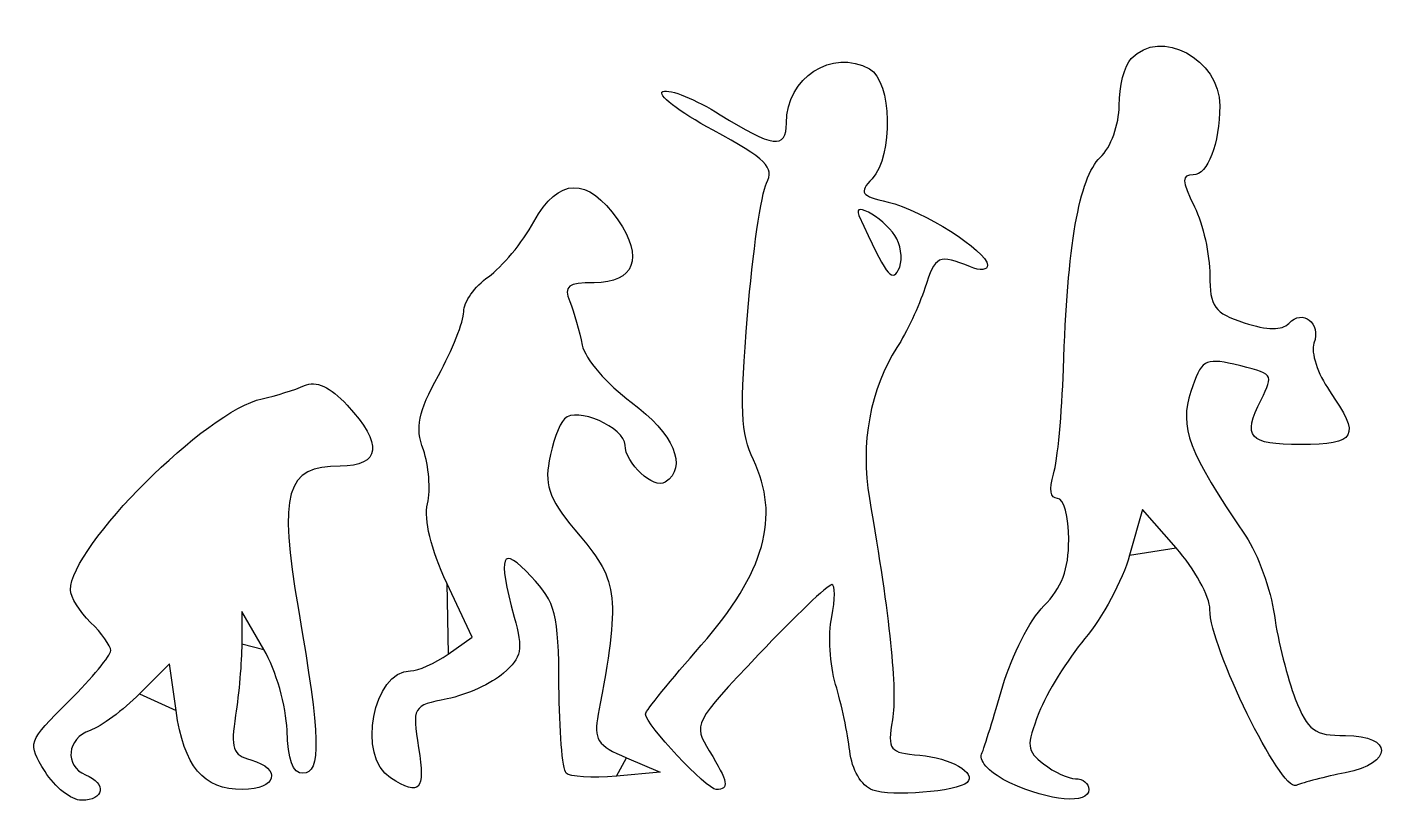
# Model space of a CAD drawing. Extents: x 103 to 457, y 620 to 821.
import ezdxf

# ---------------------------------------------------------------- set-up
doc = ezdxf.new("R2010")
doc.units = 0
doc.layers.add('Layer_1', color=7, linetype='CONTINUOUS')

msp = doc.modelspace()

# ---------------------------------------------------------------- linework, layer by layer
at = {"layer": 'Layer_1', "color": 7}
for points in [[(328.377352, 766.544241), (328.377352, 766.544241)], [(400.716672, 686.488404), (391.971176, 696.400804), (388.66716, 684.593044)], [(212.145832, 659.008924), (218.389552, 663.382084), (211.819312, 677.365228)], [(164.390672, 660.220228), (158.720024, 669.993052), (158.681544, 661.616348)], [(141.651032, 644.394572), (139.963408, 656.424548), (132.220312, 648.692604)], [(258.355896, 632.104876), (267.10268, 628.381452), (255.729376, 627.372684)], [(107.703648, 628.600772), (107.703624, 628.600772)], [(197.228984, 626.937068), (197.228984, 626.937068)], [(322.150168, 623.781868), (322.150208, 623.781868)], [(357.683768, 625.6357), (357.683768, 625.6357)]]:
    msp.add_lwpolyline(points, close=True, dxfattribs=at)
for points in [[(389.087784, 813.234676), (396.640592, 821.308336), (412.118752, 813.062738), (412.038616, 801.008205)], [(299.753896, 796.506036), (299.753896, 808.235189), (311.563848, 815.926249), (321.303728, 810.540052)], [(385.953264, 801.102382), (385.953264, 805.932269), (387.3638, 811.391801), (389.087784, 813.234676)], [(321.303728, 810.540052), (327.093432, 807.338319), (327.547792, 788.057918), (321.973944, 782.099693)], [(280.815144, 794.639022), (271.836608, 799.505164), (265.974792, 804.030806), (267.788872, 804.696005)], [(267.788872, 804.696005), (269.60296, 805.361205), (276.277216, 802.654161), (282.62056, 798.680352)], [(381.050456, 787.5778), (383.866328, 790.30187), (385.953264, 796.058765), (385.953264, 801.102382)], [(412.038616, 801.008205), (411.972936, 791.134162), (408.887976, 783.078544), (405.172288, 783.078544)], [(282.62056, 798.680352), (296.257536, 790.137429), (299.753896, 789.693721), (299.753896, 796.506036)], [(294.617264, 780.944726), (296.748672, 785.040077), (294.608944, 787.163172), (280.815144, 794.639022)], [(371.519344, 732.818324), (372.53404, 764.824663), (375.571832, 782.277806), (381.050456, 787.5778)], [(234.337488, 770.934125), (240.754888, 782.560883), (248.233464, 782.731165), (256.09692, 771.429576)], [(405.172288, 783.078544), (402.075096, 783.078544), (402.123368, 781.772792), (405.476944, 774.840502)], [(289.68608, 746.779492), (291.010864, 762.904649), (293.229896, 778.279002), (294.617264, 780.944726)], [(321.973944, 782.099693), (318.514064, 778.401216), (318.979296, 777.716931), (326.088528, 776.047803)], [(328.377352, 766.544241), (326.121608, 771.04979), (316.583592, 776.940866), (318.557216, 772.609563)], [(326.088528, 776.047803), (335.071912, 773.938656), (351.71552, 763.419674), (351.885352, 759.743868)], [(318.557216, 772.609563), (325.634432, 757.077948), (326.936408, 755.266428), (328.75784, 758.416804)], [(405.476944, 774.840502), (407.668808, 770.30958), (409.462168, 762.353111), (409.462168, 757.15946)], [(222.565304, 756.716868), (226.084528, 759.181764), (231.382008, 765.579535), (234.337488, 770.934125)], [(256.09692, 771.429576), (262.895032, 761.65914), (260.429312, 755.156196), (249.926536, 755.156196)], [(328.75784, 758.416804), (329.845072, 760.2973), (329.673848, 763.954645), (328.377352, 766.544241)], [(347.424736, 759.252692), (339.22488, 762.664062), (338.315368, 762.240721), (335.624352, 753.760084)], [(351.885352, 759.743868), (351.946152, 758.427772), (349.938888, 758.20674), (347.424736, 759.252692)], [(216.166712, 747.658508), (216.166712, 750.1757), (219.04608, 754.251964), (222.565304, 756.716868)], [(249.926536, 755.156196), (243.128592, 755.156196), (242.05688, 754.32182), (243.650208, 750.269788)], [(409.462168, 757.15946), (409.462168, 748.8431), (410.527568, 747.36694), (418.391872, 744.786868)], [(335.624352, 753.760084), (334.162432, 749.152892), (330.916424, 742.242116), (328.411, 738.402796)], [(209.632344, 731.162804), (213.226248, 737.718244), (216.166712, 745.141308), (216.166712, 747.658508)], [(243.650208, 750.269788), (244.706992, 747.58226), (246.153552, 742.5097), (246.864784, 738.997436)], [(429.918704, 744.633548), (433.529936, 748.49378), (438.299792, 744.735156), (436.423336, 739.50794)], [(291.198256, 709.311836), (287.953296, 716.056228), (287.692616, 722.515132), (289.68608, 746.779492)], [(418.391872, 744.786868), (424.31076, 742.845036), (428.197224, 742.79334), (429.918704, 744.633548)], [(246.864784, 738.997436), (247.576016, 735.485164), (253.302088, 728.828148), (259.589384, 724.20406)], [(328.411, 738.402796), (321.49268, 727.80114), (318.845704, 713.335532), (321.257912, 699.311508)], [(436.423336, 739.50794), (435.574248, 737.142668), (437.388744, 731.579508), (440.455552, 727.145372)], [(368.957344, 705.594036), (370.001296, 709.049428), (371.1542, 721.300356), (371.519344, 732.818324)], [(415.643968, 734.03862), (408.166592, 735.749412), (407.207976, 735.14094), (404.552568, 726.998348)], [(422.734304, 724.864332), (426.102848, 731.592556), (426.052984, 731.657068), (415.643968, 734.03862)], [(174.909968, 728.521988), (177.924264, 729.879452), (181.514384, 728.230644), (186.011392, 723.423516)], [(205.718464, 711.876132), (203.573784, 717.906068), (204.28444, 721.40798), (209.632344, 731.162804)], [(163.924696, 725.126044), (167.516336, 725.890364), (172.459712, 727.41854), (174.909968, 728.521988)], [(404.552568, 726.998348), (401.493824, 717.618884), (403.779048, 711.595316), (418.76404, 689.538692)], [(440.455552, 727.145372), (448.625736, 715.332532), (447.514416, 713.272684), (432.97108, 713.272684)], [(114.294784, 675.591332), (114.294784, 686.8881), (149.538992, 722.0647), (163.924696, 725.126044)], [(186.011392, 723.423516), (195.379864, 713.408988), (194.700872, 707.688212), (184.143784, 707.688212)], [(257.960328, 713.1331), (257.960328, 717.662876), (245.27896, 723.171564), (242.26584, 719.95066)], [(259.589384, 724.20406), (270.566176, 716.13102), (274.282752, 707.380564), (268.388688, 703.48662)], [(432.97108, 713.272684), (419.423288, 713.272684), (417.832648, 715.073868), (422.734304, 724.864332)], [(242.26584, 719.95066), (240.895096, 718.48538), (239.108976, 713.556268), (238.296688, 708.997076)], [(206.794008, 697.928404), (207.643728, 701.54742), (207.159728, 707.823892), (205.718464, 711.876132)], [(268.388688, 703.48662), (265.429904, 701.531884), (257.960328, 708.441412), (257.960328, 713.1331)], [(238.296688, 708.997076), (237.085224, 702.19734), (238.52368, 698.700436), (246.30092, 689.538692)], [(277.705424, 661.286628), (294.160736, 680.045916), (298.259664, 694.635284), (291.198256, 709.311836)], [(184.143784, 707.688212), (170.0536, 707.688212), (168.100608, 700.96786), (173.346568, 670.534348)], [(369.976008, 699.311508), (368.130224, 699.311508), (367.756192, 701.618332), (368.957344, 705.594036)], [(211.819312, 677.365228), (207.635704, 686.269012), (205.810264, 693.738564), (206.794008, 697.928404)], [(321.257912, 699.311508), (326.608072, 668.206868), (328.526592, 649.81274), (327.238912, 641.967708)], [(372.89276, 688.6293), (372.89276, 694.633116), (371.615336, 699.311508), (369.976008, 699.311508)], [(233.671584, 679.076444), (225.876224, 687.409388), (224.82624, 684.90506), (229.270152, 668.5785)], [(246.30092, 689.538692), (256.288128, 677.773564), (256.702304, 673.740036), (251.034064, 643.444396)], [(366.435408, 671.462364), (371.121416, 676.168236), (372.89276, 680.877364), (372.89276, 688.6293)], [(418.76404, 689.538692), (421.894096, 684.9315), (425.228, 675.698884), (426.17272, 669.021772)], [(388.66716, 684.593044), (386.849944, 678.098772), (381.642592, 668.3783), (377.095288, 662.99198)], [(409.462168, 670.517028), (409.462168, 673.849468), (405.526704, 681.036588), (400.716672, 686.488404)], [(240.854864, 650.754436), (240.740352, 669.517052), (240.043328, 672.2653), (233.671584, 679.076444)], [(311.500936, 676.973636), (310.550232, 676.973636), (302.064072, 668.854412), (292.6428, 658.930916)], [(311.510376, 668.606596), (312.455912, 673.208468), (312.45168, 676.973636), (311.500936, 676.973636)], [(119.518984, 667.200812), (116.645672, 669.980444), (114.294784, 673.75618), (114.294784, 675.591332)], [(173.346568, 670.534348), (179.087864, 637.22718), (179.337824, 628.109532), (174.509632, 628.109532)], [(355.831096, 650.73194), (358.111912, 658.567076), (362.88384, 667.895772), (366.435408, 671.462364)], [(431.785864, 624.980516), (427.828944, 623.357372), (409.462168, 660.822388), (409.462168, 670.517028)], [(426.17272, 669.021772), (427.117408, 662.344652), (429.561264, 652.606732), (431.603488, 647.381956)], [(124.743184, 659.888324), (124.743184, 661.130564), (122.392296, 664.42118), (119.518984, 667.200812)], [(229.270152, 668.5785), (231.580008, 660.092292), (231.216176, 658.200412), (226.471664, 654.026844)], [(312.510504, 651.155132), (311.014896, 656.151572), (310.56484, 664.004732), (311.510376, 668.606596)], [(377.095288, 662.99198), (372.547992, 657.60566), (367.183384, 648.955764), (365.17392, 643.76998)], [(113.933456, 646.851148), (119.878808, 652.779356), (124.743184, 658.646084), (124.743184, 659.888324)], [(158.681544, 661.616348), (158.660424, 657.009156), (157.942056, 648.709572), (157.085296, 643.17282)], [(170.394672, 639.278468), (170.211328, 645.421388), (167.509536, 654.84518), (164.390672, 660.220228)], [(202.41448, 654.635756), (204.33268, 654.635756), (208.711792, 656.603684), (212.145832, 659.008924)], [(263.25376, 643.46682), (263.27856, 644.234684), (269.781808, 652.253604), (277.705424, 661.286628)], [(292.6428, 658.930916), (275.672336, 641.055796), (275.553016, 640.823276), (279.797256, 633.899044)], [(197.228984, 626.937068), (188.459608, 632.396996), (192.622952, 654.635756), (202.41448, 654.635756)], [(226.471664, 654.026844), (223.472224, 651.388348), (216.909232, 648.405588), (211.887232, 647.398484)], [(132.220312, 648.692604), (127.961608, 644.440036), (122.186176, 640.183372), (119.386008, 639.233348)], [(242.668872, 628.169716), (241.740912, 629.162908), (240.924608, 639.326028), (240.854864, 650.754436)], [(316.1746, 633.902876), (315.654944, 638.39518), (314.006104, 646.1587), (312.510504, 651.155132)], [(350.344592, 633.086572), (351.08136, 634.956388), (353.550288, 642.896804), (355.831096, 650.73194)], [(107.703624, 628.600772), (103.123744, 636.07258), (103.12376, 636.07262), (113.933456, 646.851148)], [(158.887104, 623.92118), (148.688768, 623.92118), (143.690216, 629.858572), (141.651032, 644.394572)], [(211.887232, 647.398484), (202.923192, 645.600852), (202.787592, 645.369604), (204.46692, 634.744284)], [(431.603488, 647.381956), (434.838336, 639.105924), (436.511336, 637.882348), (444.592232, 637.882348)], [(157.085296, 643.17282), (155.750848, 634.54898), (156.3166, 632.885428), (161.0322, 631.567228)], [(251.034064, 643.444396), (249.795392, 636.823924), (250.752544, 635.341548), (258.355896, 632.104876)], [(281.601592, 623.92118), (279.095088, 623.92118), (263.170376, 640.885508), (263.25376, 643.46682)], [(327.238912, 641.967708), (325.94068, 634.058444), (326.4162, 633.441652), (334.307704, 632.798876)], [(365.17392, 643.76998), (361.847248, 635.184804), (361.956912, 634.000084), (366.399784, 630.527356)], [(119.386008, 639.233348), (113.364128, 637.190268), (112.632584, 630.01222), (118.21296, 627.723156)], [(174.509632, 628.109532), (171.894696, 628.109532), (170.625168, 631.555316), (170.394672, 639.278468)], [(444.592232, 637.882348), (457.07964, 637.882348), (457.04104, 630.763492), (444.539992, 628.256556)], [(204.46692, 634.744284), (206.242304, 623.51122), (204.9574, 622.12526), (197.228984, 626.937068)], [(279.797256, 633.899044), (284.720104, 625.867708), (285.072104, 623.92118), (281.601592, 623.92118)], [(322.150208, 623.781868), (319.127704, 624.955348), (316.742256, 628.995628), (316.1746, 633.902876)], [(161.0322, 631.567228), (169.202408, 629.283324), (167.698064, 623.92118), (158.887104, 623.92118)], [(334.307704, 632.798876), (342.187792, 632.15702), (349.182024, 628.150628), (346.597568, 625.759052)], [(357.683768, 625.6357), (352.729976, 627.948108), (349.579968, 631.146052), (350.344592, 633.086572)], [(366.399784, 630.527356), (369.083432, 628.429684), (372.817664, 626.713412), (374.698064, 626.713412)], [(117.207328, 621.128948), (114.499248, 621.128948), (110.222592, 624.491268), (107.703648, 628.600772)], [(118.21296, 627.723156), (123.744896, 625.453964), (123.08532, 621.128948), (117.207328, 621.128948)], [(255.729376, 627.372684), (249.474056, 626.81786), (243.596832, 627.176532), (242.668872, 628.169716)], [(374.698064, 626.713412), (376.578456, 626.713412), (378.11696, 625.456908), (378.11696, 623.92118)], [(444.539992, 628.256556), (439.409672, 627.227732), (433.670312, 625.753516), (431.785864, 624.980516)], [(346.597568, 625.759052), (344.0104, 623.364956), (326.807504, 621.973668), (322.150168, 623.781868)], [(378.11696, 623.92118), (378.11696, 619.991972), (367.945784, 620.845428), (357.683768, 625.6357)]]:
    msp.add_open_spline(points, degree=3, dxfattribs=at)

doc.saveas('drawing.dxf')
